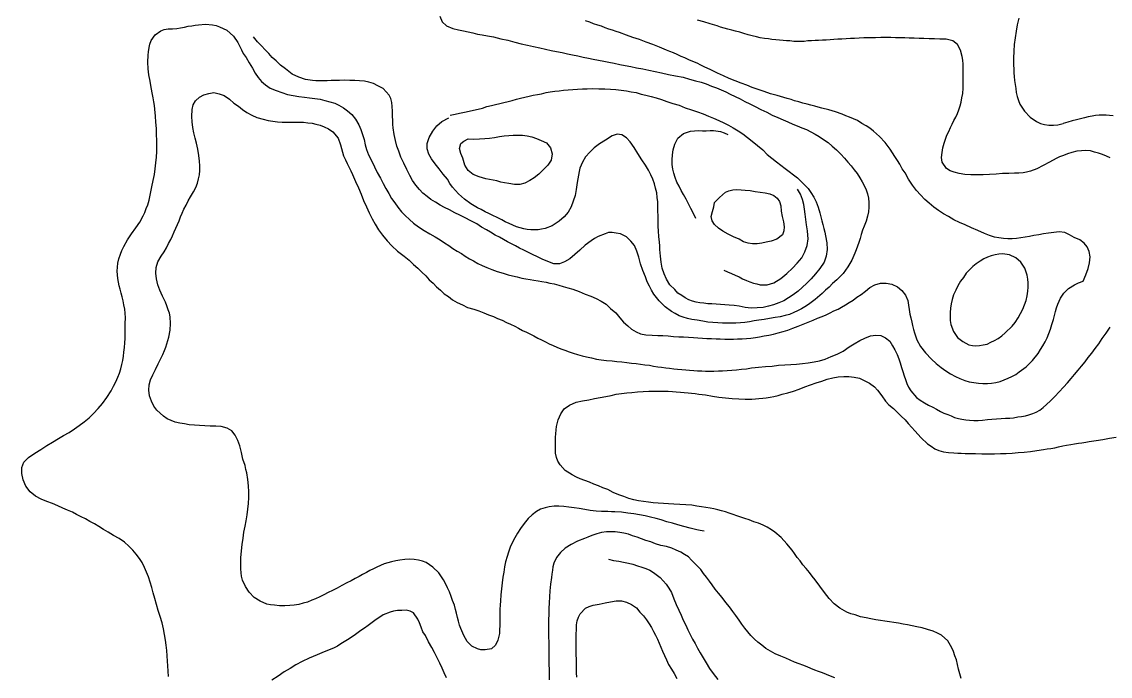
# Model space of a CAD drawing. Header units: inches. Extents: x 401374 to 405300, y 6332180 to 6336621.
# Drawn here: x 402013.6 to 402325.6, y 6334727 to 6334914.5 of the extents above; entities that cross this region are included whole.
import ezdxf

# ---------------------------------------------------------------- set-up
doc = ezdxf.new("R2010")
doc.units = ezdxf.units.IN
doc.header["$MEASUREMENT"] = 0

msp = doc.modelspace()

# ---------------------------------------------------------------- linework, layer by layer
for points in [[(402055.7, 6334727), (402055.6, 6334728.5), (402055.5, 6334730), (402055.4, 6334731.4), (402055.3, 6334732.9), (402055.2, 6334734.4), (402055, 6334735.9), (402054.8, 6334737.4), (402054.5, 6334739), (402054.2, 6334740.6), (402053.8, 6334742.3), (402053.3, 6334744.2), (402052.7, 6334745.9), (402052.2, 6334747.6), (402051.7, 6334749.3), (402051.3, 6334750.9), (402050.9, 6334752.5), (402050.4, 6334754), (402049.9, 6334755.5), (402049.4, 6334756.9), (402048.8, 6334758.2), (402048.1, 6334759.6), (402047.3, 6334760.8), (402046.4, 6334762), (402045.4, 6334763.2), (402044.3, 6334764.3), (402043, 6334765.4), (402041.5, 6334766.5), (402039.9, 6334767.4), (402038.4, 6334768.3), (402037, 6334769.1), (402035.7, 6334769.9), (402034.4, 6334770.7), (402033.1, 6334771.4), (402031.9, 6334772.1), (402030.6, 6334772.7), (402029.3, 6334773.4), (402028.1, 6334774), (402026.7, 6334774.6), (402025.4, 6334775.2), (402023.9, 6334775.9), (402022.4, 6334776.5), (402020.8, 6334777.1), (402019.2, 6334777.8), (402017.5, 6334778.6), (402016, 6334779.9), (402014.8, 6334781.5), (402014, 6334783.3), (402013.6, 6334785.1), (402013.6, 6334786.8), (402014.2, 6334788.4), (402015.5, 6334789.7), (402017.3, 6334790.9), (402019.1, 6334792), (402020.8, 6334793.1), (402022.4, 6334794.1), (402024.1, 6334795.1), (402025.6, 6334796), (402027.2, 6334796.9), (402028.7, 6334797.9), (402030.1, 6334798.9), (402031.5, 6334799.9), (402032.9, 6334801.1), (402034.2, 6334802.3), (402035.5, 6334803.7), (402036.7, 6334805.2), (402038, 6334806.9), (402039.2, 6334808.8), (402039.9, 6334810.1), (402040.6, 6334811.4), (402041.1, 6334812.7), (402041.6, 6334813.9), (402042, 6334815.1), (402042.3, 6334816.3), (402042.6, 6334817.5), (402042.8, 6334818.7), (402042.9, 6334819.9), (402043, 6334821.2), (402043.1, 6334822.5), (402043.2, 6334823.8), (402043.2, 6334825.2), (402043.2, 6334826.6), (402043.2, 6334828.1), (402043.3, 6334829.7), (402043.2, 6334831), (402043.1, 6334832.2), (402042.9, 6334833.4), (402042.7, 6334834.6), (402042.4, 6334835.7), (402042.1, 6334836.8), (402041.8, 6334837.9), (402041.5, 6334838.9), (402041.3, 6334839.9), (402041.1, 6334841), (402041, 6334842), (402040.9, 6334843.1), (402041, 6334844.2), (402041.1, 6334845.4), (402041.4, 6334846.6), (402041.9, 6334847.9), (402042.3, 6334849), (402042.9, 6334850.1), (402043.9, 6334852), (402045.1, 6334853.8), (402046.3, 6334855.5), (402047.4, 6334857.1), (402048.4, 6334858.9), (402048.9, 6334859.9), (402049.3, 6334861), (402049.7, 6334862.1), (402050.1, 6334863.4), (402050.5, 6334865.3), (402050.9, 6334867.2), (402051.3, 6334869), (402051.6, 6334870.8), (402051.8, 6334872.4), (402052, 6334874.1), (402052.2, 6334875.7), (402052.3, 6334877.3), (402052.3, 6334878.9), (402052.3, 6334880.5), (402052.2, 6334882.2), (402052.2, 6334883.9), (402052, 6334885.7), (402051.9, 6334887.5), (402051.7, 6334889.5), (402051.6, 6334890.5), (402051.5, 6334891.6), (402051.3, 6334892.7), (402051.1, 6334893.7), (402050.7, 6334895.7), (402050.4, 6334897.5), (402050, 6334899.3), (402049.8, 6334901), (402049.7, 6334902.9), (402049.8, 6334904.9), (402049.9, 6334905.9), (402050.1, 6334907.1), (402050.3, 6334908.1), (402050.7, 6334909.1), (402051.8, 6334910.8), (402053.5, 6334911.9), (402054.4, 6334912.3), (402055.6, 6334912.5), (402056.8, 6334912.5), (402058, 6334912.6), (402059.1, 6334912.8), (402060.2, 6334913), (402061.3, 6334913.2), (402062.3, 6334913.3), (402063.3, 6334913.5), (402064.3, 6334913.6), (402066.3, 6334913.8), (402068.3, 6334913.6), (402069.3, 6334913.4), (402070.3, 6334913.1), (402071.3, 6334912.6), (402072.4, 6334912.1), (402074.3, 6334910.4), (402075.5, 6334908.6), (402076, 6334907.6), (402076.6, 6334906.5), (402077.1, 6334905.4), (402077.9, 6334904.3), (402078.8, 6334902.7), (402079.7, 6334901.2), (402080.5, 6334899.8), (402081.4, 6334898.5), (402082.3, 6334897.4), (402083.5, 6334896.4), (402084.8, 6334895.5), (402086.5, 6334894.8), (402088.1, 6334894.2), (402089.8, 6334893.7), (402091.4, 6334893.4), (402093, 6334893.1), (402094.6, 6334892.9), (402096.1, 6334892.7), (402097.6, 6334892.5), (402099.1, 6334892.3), (402100.5, 6334892), (402101.9, 6334891.6), (402103.3, 6334891.2), (402104.5, 6334890.6), (402105.8, 6334889.9), (402107, 6334889), (402108.2, 6334887.9), (402109.3, 6334886.6), (402110.2, 6334885), (402110.8, 6334883.6), (402111.3, 6334882.2), (402111.7, 6334880.8), (402112, 6334879.3), (402112.4, 6334877.9), (402113, 6334876.4), (402113.8, 6334874.8), (402114.7, 6334873), (402115.5, 6334871.3), (402116.4, 6334869.7), (402117.2, 6334868.2), (402118, 6334866.7), (402118.8, 6334865.3), (402119.6, 6334863.9), (402120.5, 6334862.6), (402121.4, 6334861.4), (402122.4, 6334860.1), (402123.5, 6334859), (402124.7, 6334857.9), (402125.9, 6334856.8), (402127.3, 6334855.8), (402128.9, 6334854.7), (402130.6, 6334853.8), (402132.1, 6334852.9), (402133.5, 6334852), (402134.8, 6334851.2), (402136, 6334850.4), (402137.2, 6334849.6), (402138.4, 6334848.8), (402139.6, 6334848.1), (402140.7, 6334847.4), (402141.9, 6334846.6), (402143.1, 6334846), (402144.3, 6334845.3), (402145.6, 6334844.7), (402146.9, 6334844.1), (402148.3, 6334843.5), (402149.9, 6334843), (402151.6, 6334842.5), (402153, 6334842), (402154.3, 6334841.7), (402155.6, 6334841.4), (402156.9, 6334841.1), (402158.1, 6334840.9), (402159.3, 6334840.7), (402160.4, 6334840.5), (402161.6, 6334840.3), (402162.7, 6334840.1), (402163.9, 6334839.9), (402165, 6334839.6), (402166.2, 6334839.4), (402167.5, 6334839.1), (402168.8, 6334838.7), (402170.1, 6334838.3), (402171.6, 6334837.9), (402173.4, 6334837.2), (402175.1, 6334836.5), (402176.7, 6334835.9), (402178.2, 6334835.2), (402179.7, 6334834.5), (402181.1, 6334833.6), (402182.4, 6334832.4), (402183.9, 6334831.1), (402185, 6334829.7), (402186.1, 6334828.5), (402187.3, 6334827.4), (402188.4, 6334826.5), (402189.7, 6334825.7), (402191, 6334825.1), (402192.5, 6334824.8), (402194.3, 6334824.7), (402195.9, 6334824.6), (402197.4, 6334824.6), (402198.9, 6334824.5), (402200.4, 6334824.4), (402201.9, 6334824.3), (402203.3, 6334824.3), (402204.7, 6334824.2), (402206.1, 6334824.1), (402207.4, 6334824), (402208.7, 6334823.9), (402210, 6334823.8), (402211.3, 6334823.8), (402212.6, 6334823.7), (402213.8, 6334823.7), (402215.1, 6334823.6), (402216.4, 6334823.6), (402217.6, 6334823.6), (402218.8, 6334823.7), (402220.1, 6334823.7), (402221.3, 6334823.8), (402222.6, 6334823.9), (402223.9, 6334824.1), (402225.1, 6334824.3), (402226.4, 6334824.5), (402227.7, 6334824.7), (402229.1, 6334825), (402230.4, 6334825.4), (402231.8, 6334825.8), (402233.2, 6334826.2), (402234.6, 6334826.7), (402236.1, 6334827.3), (402237.6, 6334827.9), (402239, 6334828.5), (402240.4, 6334829), (402241.7, 6334829.6), (402243, 6334830.1), (402244.2, 6334830.6), (402245.3, 6334831.1), (402246.4, 6334831.7), (402247.6, 6334832.2), (402248.6, 6334832.8), (402249.7, 6334833.4), (402250.8, 6334834.1), (402251.9, 6334834.8), (402253, 6334835.6), (402254.2, 6334836.4), (402255.4, 6334837.3), (402256.7, 6334838.4), (402258.1, 6334839.2), (402259.7, 6334839.6), (402261.4, 6334839.6), (402263, 6334839.3), (402264.6, 6334838.6), (402265.9, 6334837.5), (402266.9, 6334836.2), (402267.6, 6334834.7), (402267.8, 6334833.3), (402268, 6334832.1), (402268.2, 6334830.8), (402268.4, 6334829.7), (402268.7, 6334828.5), (402268.9, 6334827.5), (402269.2, 6334826.4), (402269.5, 6334825.4), (402270.2, 6334823.4), (402271.2, 6334821.5), (402272.6, 6334819.7), (402274.4, 6334817.9), (402275.7, 6334816.6), (402277.1, 6334815.5), (402278.5, 6334814.5), (402279.8, 6334813.7), (402281.2, 6334812.9), (402282.5, 6334812.3), (402283.9, 6334811.8), (402285.2, 6334811.4), (402286.5, 6334811.2), (402287.8, 6334811), (402289.1, 6334810.9), (402290.4, 6334810.9), (402291.6, 6334811), (402292.8, 6334811.2), (402294, 6334811.5), (402295.2, 6334811.9), (402296.3, 6334812.4), (402297.4, 6334812.9), (402298.5, 6334813.5), (402299.5, 6334814.2), (402301.5, 6334815.7), (402303.3, 6334817.5), (402304.9, 6334819.5), (402305.6, 6334820.6), (402306.3, 6334821.7), (402306.9, 6334822.8), (402307.5, 6334824), (402308, 6334825.2), (402308.5, 6334826.5), (402308.9, 6334827.8), (402309.3, 6334829.2), (402309.6, 6334830.4), (402309.9, 6334831.5), (402310.2, 6334832.6), (402310.6, 6334833.6), (402311.3, 6334835.3), (402312.3, 6334836.8), (402313.6, 6334838.1), (402315.4, 6334839.2), (402316.5, 6334839.7), (402317.8, 6334840.2)], [(402133.4, 6334916.1), (402134.1, 6334914.5), (402135.3, 6334913.3), (402137.2, 6334912.6), (402138.8, 6334912.2), (402140.2, 6334911.9), (402141.6, 6334911.6), (402142.9, 6334911.3), (402144.2, 6334911), (402145.6, 6334910.8), (402147.1, 6334910.5), (402148.8, 6334910.2), (402150.9, 6334909.6), (402152.9, 6334909.2), (402154.9, 6334908.7), (402156.7, 6334908.2), (402158.6, 6334907.8), (402160.3, 6334907.4), (402162.1, 6334907), (402163.7, 6334906.7), (402165.3, 6334906.3), (402166.9, 6334906), (402168.5, 6334905.7), (402170, 6334905.3), (402171.5, 6334905), (402173, 6334904.7), (402174.5, 6334904.4), (402176, 6334904.1), (402177.4, 6334903.8), (402178.9, 6334903.5), (402180.4, 6334903.2), (402181.9, 6334902.9), (402183.4, 6334902.6), (402185, 6334902.3), (402186.6, 6334902), (402188.2, 6334901.7), (402189.8, 6334901.3), (402191.6, 6334901), (402193.3, 6334900.6), (402195.2, 6334900.3), (402197, 6334899.9), (402199, 6334899.4), (402201, 6334899), (402203.2, 6334898.6), (402205, 6334898.1), (402206.7, 6334897.6), (402208.3, 6334897.2), (402209.8, 6334896.7), (402211.3, 6334896.1), (402212.7, 6334895.6), (402214.1, 6334895), (402215.4, 6334894.4), (402216.7, 6334893.8), (402218.1, 6334893.1), (402219.5, 6334892.4), (402220.9, 6334891.7), (402222.3, 6334891), (402223.8, 6334890.2), (402225.4, 6334889.4), (402227.2, 6334888.6), (402228.7, 6334887.8), (402230.3, 6334887.1), (402231.8, 6334886.4), (402233.2, 6334885.8), (402234.6, 6334885.2), (402235.9, 6334884.7), (402237.2, 6334884.1), (402238.5, 6334883.6), (402239.8, 6334883), (402241, 6334882.3), (402242.2, 6334881.6), (402243.4, 6334880.8), (402244.7, 6334879.9), (402245.9, 6334878.9), (402247.1, 6334877.8), (402248.4, 6334876.6), (402249.4, 6334875.4), (402250.4, 6334874.3), (402251.3, 6334873.2), (402252.2, 6334872.1), (402253.1, 6334871), (402253.8, 6334869.8), (402254.5, 6334868.7), (402255.1, 6334867.6), (402255.6, 6334866.4), (402256, 6334865.2), (402256.3, 6334864), (402256.4, 6334862.7), (402256.4, 6334861.4), (402256.3, 6334860.1), (402256, 6334858.8), (402255.6, 6334857.4), (402255.1, 6334856), (402254.6, 6334854.8), (402254.2, 6334853.6), (402253.9, 6334852.4), (402253.5, 6334851.3), (402253.2, 6334850.2), (402252.8, 6334849.2), (402252.4, 6334848.2), (402251.5, 6334846.2), (402250.4, 6334844.3), (402249, 6334842.4), (402247.2, 6334840.6), (402246, 6334839.5), (402245, 6334838.5), (402244, 6334837.6), (402243, 6334836.7), (402241, 6334835), (402239.1, 6334833.5), (402238.1, 6334832.9), (402237.1, 6334832.3), (402236, 6334831.7), (402234.9, 6334831.2), (402233.7, 6334830.7), (402232.4, 6334830.4), (402231, 6334830), (402229.6, 6334829.8), (402227.9, 6334829.5), (402226.4, 6334829.2), (402224.9, 6334829), (402223.5, 6334828.8), (402222.2, 6334828.6), (402220.9, 6334828.4), (402219.6, 6334828.3), (402218.3, 6334828.2), (402217, 6334828.2), (402215.8, 6334828.2), (402214.5, 6334828.2), (402213.1, 6334828.3), (402211.7, 6334828.4), (402210.3, 6334828.5), (402208.8, 6334828.7), (402207.2, 6334829), (402205.7, 6334829.2), (402204.4, 6334829.5), (402203.2, 6334829.9), (402202, 6334830.3), (402200.9, 6334830.9), (402199.8, 6334831.5), (402198, 6334832.9), (402196.3, 6334834.6), (402194.8, 6334836.5), (402194.1, 6334837.6), (402193.5, 6334838.8), (402192.9, 6334840), (402192.4, 6334841.4), (402191.6, 6334843.3), (402191, 6334845.2), (402190.5, 6334847.1), (402189.9, 6334848.8), (402189.2, 6334850.4), (402188.2, 6334851.7), (402186.9, 6334852.9), (402185.2, 6334853.8), (402184, 6334854), (402182.8, 6334854.1), (402181.8, 6334854.1), (402180.8, 6334853.8), (402178.8, 6334853), (402177.8, 6334852.4), (402176.8, 6334851.8), (402175.1, 6334850.5), (402173.6, 6334849.1), (402172.1, 6334847.8), (402170.7, 6334846.6), (402169.2, 6334845.7), (402167.7, 6334845.2), (402166.1, 6334845.2), (402164.4, 6334845.8), (402162.8, 6334846.5), (402161.4, 6334847.2), (402160, 6334847.8), (402158.7, 6334848.5), (402157.5, 6334849.1), (402156.3, 6334849.7), (402155.1, 6334850.3), (402154, 6334850.9), (402152.8, 6334851.5), (402151.7, 6334852.1), (402150.5, 6334852.8), (402149.3, 6334853.4), (402148, 6334854.2), (402146.8, 6334854.9), (402145.4, 6334855.7), (402144, 6334856.6), (402142.3, 6334857.5), (402140.7, 6334858.3), (402139.2, 6334859.1), (402137.7, 6334859.8), (402136.2, 6334860.6), (402134.8, 6334861.3), (402133.5, 6334862), (402132.2, 6334862.8), (402130.9, 6334863.6), (402129.8, 6334864.5), (402128.6, 6334865.4), (402127.6, 6334866.5), (402126.6, 6334867.7), (402125.6, 6334869), (402124.8, 6334870.5), (402124, 6334872.2), (402123.1, 6334874), (402122.3, 6334875.7), (402121.7, 6334877.4), (402121.1, 6334878.9), (402120.7, 6334880.5), (402120.3, 6334882.2), (402120.1, 6334884.1), (402120, 6334885.1), (402120, 6334886.2), (402119.9, 6334887.5), (402119.9, 6334888.9), (402119.8, 6334890.2), (402119.7, 6334891.4), (402119.4, 6334892.5), (402118.9, 6334893.5), (402117.2, 6334895.4), (402115.7, 6334896.2), (402114.4, 6334896.8), (402113.1, 6334897.2), (402111.8, 6334897.5), (402110.4, 6334897.6), (402109.1, 6334897.7), (402107.6, 6334897.7), (402106, 6334897.8), (402104.7, 6334897.7), (402103.5, 6334897.7), (402102.3, 6334897.7), (402101.1, 6334897.6), (402100, 6334897.6), (402099, 6334897.6), (402097.9, 6334897.6), (402096.9, 6334897.7), (402094.9, 6334898), (402093, 6334898.6), (402091.1, 6334899.5), (402089.2, 6334901), (402087.8, 6334902.1), (402086.5, 6334903.3), (402085.4, 6334904.3), (402084.4, 6334905.4), (402083.4, 6334906.5), (402082.3, 6334907.6), (402081.2, 6334908.8), (402080, 6334910.2)], [(402317.8, 6334840.2), (402318.6, 6334842), (402319.3, 6334843.8), (402319.7, 6334845.5), (402319.8, 6334847.2), (402319.6, 6334848.7), (402319, 6334850), (402318.1, 6334851.1), (402316.9, 6334852), (402315.3, 6334852.7), (402313.9, 6334853.5), (402312.6, 6334854.1), (402311, 6334854.3), (402309.4, 6334854.1), (402307.9, 6334854), (402306.5, 6334853.8), (402305.1, 6334853.5), (402303.7, 6334853.3), (402302.5, 6334853), (402301.2, 6334852.8), (402300, 6334852.6), (402298.7, 6334852.4), (402297.5, 6334852.3), (402296.2, 6334852.3), (402295, 6334852.4), (402293.7, 6334852.6), (402292.4, 6334852.8), (402291, 6334853.3), (402289.6, 6334853.9), (402287.6, 6334854.7), (402285.8, 6334855.5), (402284, 6334856.3), (402282.4, 6334857), (402280.8, 6334857.8), (402279.2, 6334858.7), (402277.8, 6334859.5), (402276.4, 6334860.4), (402275, 6334861.4), (402273.7, 6334862.5), (402272.5, 6334863.6), (402271.2, 6334864.9), (402270.1, 6334866.2), (402268.9, 6334867.7), (402267.8, 6334869.4), (402266.8, 6334871.2), (402266, 6334872.4), (402265.3, 6334873.7), (402264.6, 6334874.8), (402263.9, 6334875.9), (402263.2, 6334877), (402262.5, 6334878), (402261.1, 6334879.9), (402259.5, 6334881.6), (402257.7, 6334883.2), (402256.7, 6334884), (402255.6, 6334884.7), (402254.4, 6334885.4), (402253.2, 6334886.2), (402252, 6334886.7), (402250.9, 6334887.2), (402249.8, 6334887.6), (402248.8, 6334888), (402246.8, 6334888.7), (402244.9, 6334889.3), (402242.9, 6334889.8), (402241.9, 6334890), (402240.9, 6334890.3), (402239.8, 6334890.6), (402238.7, 6334890.9), (402237.5, 6334891.2), (402236.3, 6334891.6), (402235.1, 6334891.9), (402234.1, 6334892.2), (402233, 6334892.5), (402232, 6334892.8), (402230.1, 6334893.4), (402228.2, 6334893.9), (402226.4, 6334894.5), (402224.7, 6334895.1), (402223, 6334895.7), (402221.4, 6334896.3), (402219.8, 6334896.9), (402218.1, 6334897.6), (402216.4, 6334898.3), (402214.7, 6334899), (402213, 6334899.8), (402211.1, 6334900.7), (402209.2, 6334901.6), (402208.2, 6334902.1), (402207.2, 6334902.6), (402206, 6334903.1), (402204.8, 6334903.6), (402203.7, 6334904.2), (402202.6, 6334904.6), (402201.5, 6334905.1), (402200.4, 6334905.6), (402199.4, 6334906), (402198.4, 6334906.4), (402196.4, 6334907.2), (402194.5, 6334908), (402192.6, 6334908.7), (402190.7, 6334909.4), (402188.8, 6334910), (402186.9, 6334910.7), (402184.9, 6334911.4), (402184, 6334911.7), (402182.9, 6334912.1), (402181.9, 6334912.4), (402180.8, 6334912.8), (402179.8, 6334913.2), (402178.7, 6334913.5), (402177.5, 6334913.9), (402176.4, 6334914.4), (402175.2, 6334914.8)], [(402325.6, 6334875.5), (402324.5, 6334876), (402323.4, 6334876.5), (402322.2, 6334876.9), (402321.1, 6334877.2), (402319.9, 6334877.5), (402318.6, 6334877.6), (402317.4, 6334877.5), (402316, 6334877.4), (402314.6, 6334877.1), (402313.3, 6334876.7), (402312.2, 6334876.2), (402311.1, 6334875.8), (402310.1, 6334875.3), (402308.2, 6334874.3), (402306.4, 6334873.3), (402304.6, 6334872.4), (402302.7, 6334871.7), (402301.6, 6334871.4), (402300.6, 6334871.2), (402299.4, 6334871.1), (402298.2, 6334871.1), (402296.5, 6334871), (402294.7, 6334871), (402292.9, 6334870.9), (402291, 6334870.8), (402289.2, 6334870.7), (402287.3, 6334870.7), (402285.6, 6334870.7), (402283.9, 6334870.8), (402282.3, 6334871), (402280.9, 6334871.4), (402279.7, 6334871.8), (402278.7, 6334872.5), (402277.4, 6334874.3), (402277.2, 6334875.6), (402277.4, 6334877.1), (402277.6, 6334878.4), (402278, 6334879.7), (402278.4, 6334880.9), (402278.8, 6334882), (402279.3, 6334883.1), (402279.8, 6334884.2), (402280.3, 6334885.2), (402280.8, 6334886.2), (402281.3, 6334887.2), (402281.8, 6334888.2), (402282.2, 6334889.3), (402282.6, 6334890.4), (402282.9, 6334891.5), (402283.1, 6334892.7), (402283.3, 6334894), (402283.4, 6334895.5), (402283.4, 6334896.6), (402283.4, 6334897.7), (402283.4, 6334898.9), (402283.4, 6334900.1), (402283.4, 6334901.3), (402283.4, 6334902.4), (402283.3, 6334903.5), (402283.2, 6334904.6), (402282.7, 6334906.4), (402281.8, 6334908), (402280.5, 6334909), (402278.6, 6334909.5), (402276.8, 6334909.5), (402275.2, 6334909.6), (402273.7, 6334909.6), (402272.2, 6334909.7), (402270.8, 6334909.7), (402269.4, 6334909.8), (402268, 6334909.8), (402266.7, 6334909.9), (402265.4, 6334909.9), (402264, 6334909.9), (402262.7, 6334910), (402261.3, 6334910), (402259.8, 6334910), (402258.3, 6334909.9), (402256.7, 6334909.9), (402255, 6334909.9), (402253.6, 6334909.8), (402252.3, 6334909.7), (402251.1, 6334909.7), (402249.9, 6334909.6), (402248.7, 6334909.5), (402247.5, 6334909.5), (402246.4, 6334909.4), (402245.3, 6334909.3), (402244.2, 6334909.2), (402243.1, 6334909.2), (402242, 6334909.1), (402241, 6334909.1), (402240, 6334909), (402238.9, 6334909), (402237.9, 6334908.9), (402236.9, 6334908.9), (402235.9, 6334908.9), (402234.9, 6334908.9), (402233.8, 6334909), (402232.8, 6334909), (402231.8, 6334909.1), (402230.8, 6334909.2), (402229.7, 6334909.3), (402228.6, 6334909.4), (402227.6, 6334909.6), (402226.5, 6334909.7), (402225.3, 6334909.9), (402224.2, 6334910.2), (402223, 6334910.5), (402221.8, 6334910.8), (402220.6, 6334911.1), (402219.4, 6334911.5), (402218.2, 6334911.8), (402217.1, 6334912.1), (402216, 6334912.4), (402214.9, 6334912.7), (402213.9, 6334913), (402212.9, 6334913.3), (402210.9, 6334913.9), (402209.1, 6334914.5), (402207.3, 6334915)], [(402299.4, 6334915.5), (402298.9, 6334913.6), (402298.6, 6334911.8), (402298.3, 6334909.9), (402298.1, 6334908), (402298, 6334906.1), (402297.9, 6334904.1), (402297.9, 6334903.1), (402297.9, 6334902.1), (402298, 6334901), (402298, 6334899.9), (402298.1, 6334898.8), (402298.2, 6334897.7), (402298.3, 6334896.5), (402298.5, 6334895.4), (402298.6, 6334894.2), (402298.9, 6334893.1), (402299.3, 6334892), (402299.7, 6334890.9), (402301, 6334888.9), (402302.6, 6334887.2), (402304.5, 6334885.9), (402305.6, 6334885.4), (402306.8, 6334885.1), (402308, 6334884.9), (402309.3, 6334884.9), (402310.6, 6334885), (402312.1, 6334885.4)], [(402136.4, 6334887.8), (402137.8, 6334888), (402139.1, 6334888.3), (402140.5, 6334888.6), (402141.8, 6334888.9), (402143.1, 6334889.2), (402144.4, 6334889.5), (402145.7, 6334889.8), (402146.9, 6334890.2), (402148.2, 6334890.5), (402149.4, 6334890.8), (402150.6, 6334891.1), (402151.8, 6334891.4), (402153, 6334891.7), (402154.2, 6334892), (402155.4, 6334892.3), (402156.6, 6334892.6), (402157.8, 6334892.9), (402159, 6334893.2), (402160.2, 6334893.5), (402161.4, 6334893.7), (402162.6, 6334893.9), (402163.9, 6334894.2), (402165.1, 6334894.4), (402166.4, 6334894.6), (402167.6, 6334894.7), (402168.9, 6334894.9), (402170.2, 6334895), (402171.6, 6334895.1), (402172.9, 6334895.2), (402174.3, 6334895.3), (402175.7, 6334895.3), (402177.2, 6334895.4), (402179, 6334895.3), (402180.7, 6334895.3), (402182.4, 6334895.2), (402183.9, 6334895.1), (402185.4, 6334894.9), (402186.9, 6334894.7), (402188.3, 6334894.4), (402189.7, 6334894.2), (402191.1, 6334893.8), (402192.5, 6334893.5), (402194, 6334893.1), (402195.4, 6334892.7), (402197, 6334892.2), (402198.5, 6334891.7), (402200.2, 6334891.1), (402202, 6334890.6), (402203.8, 6334889.9), (402205.6, 6334889.3), (402207.3, 6334888.7), (402208.9, 6334888.1), (402210.4, 6334887.5), (402211.9, 6334886.9), (402213.4, 6334886.2), (402214.8, 6334885.6), (402216.2, 6334884.9), (402217.5, 6334884.1), (402218.9, 6334883.3), (402220.3, 6334882.4), (402221.6, 6334881.4), (402223, 6334880.3), (402224.5, 6334879.1), (402226, 6334877.8), (402227.3, 6334876.5), (402228.6, 6334875.4), (402229.9, 6334874.4), (402231.2, 6334873.4), (402232.4, 6334872.5), (402233.6, 6334871.6), (402234.8, 6334870.7), (402236, 6334869.8), (402237, 6334868.8), (402238, 6334867.8), (402239, 6334866.7), (402239.8, 6334865.6), (402240.6, 6334864.3), (402241.3, 6334862.9), (402241.9, 6334861.4), (402242.4, 6334859.8), (402242.6, 6334858.6), (402242.9, 6334857.5), (402243.2, 6334856.4), (402243.5, 6334855.3), (402243.8, 6334854.2), (402244, 6334853.2), (402244.4, 6334851.2), (402244.5, 6334849.3), (402244.2, 6334847.4), (402243.6, 6334845.6), (402242.4, 6334843.8), (402241.1, 6334842.3), (402239.9, 6334840.9), (402238.6, 6334839.6), (402237.3, 6334838.4), (402236.1, 6334837.3), (402234.7, 6334836.3), (402233.4, 6334835.4), (402232, 6334834.6), (402230.6, 6334834), (402229.1, 6334833.4), (402227.6, 6334833), (402226.1, 6334832.7), (402224.4, 6334832.6), (402222.7, 6334832.5), (402221, 6334832.7), (402219.2, 6334833), (402217.8, 6334833.2), (402216.4, 6334833.3), (402215.1, 6334833.4), (402213.9, 6334833.5), (402212.6, 6334833.6), (402211.4, 6334833.7), (402210.3, 6334833.7), (402209.1, 6334833.9), (402208, 6334834), (402206.9, 6334834.2), (402205.9, 6334834.5), (402204.8, 6334834.9), (402203.8, 6334835.4), (402202.8, 6334836.1), (402201.7, 6334836.8), (402200.8, 6334837.8), (402199.4, 6334839.2), (402198.4, 6334840.8), (402197.7, 6334842.3), (402197.2, 6334843.9), (402196.9, 6334845.6), (402196.7, 6334847.4), (402196.5, 6334849.3), (402196.5, 6334850.3), (402196.4, 6334851.4), (402196.2, 6334853), (402196.1, 6334854.5), (402196, 6334856), (402196, 6334857.5), (402196, 6334858.9), (402195.9, 6334860.3), (402195.9, 6334861.6), (402195.9, 6334862.9), (402195.7, 6334864.2), (402195.6, 6334865.5), (402195.3, 6334866.8), (402195, 6334868.1), (402194.5, 6334869.4), (402193.9, 6334870.7), (402193.2, 6334872), (402192.4, 6334873.4), (402191.3, 6334875), (402190.2, 6334876.8), (402189.1, 6334878.5), (402188, 6334880.1), (402186.9, 6334881.3), (402185.6, 6334882.1), (402184.3, 6334882.3), (402182.8, 6334881.8), (402180.9, 6334880.6), (402179.2, 6334879.5), (402177.7, 6334878.4), (402176.4, 6334877.2), (402175.2, 6334875.8), (402174.3, 6334874.3), (402173.6, 6334872.6), (402173.4, 6334871.6), (402173.2, 6334870.6), (402173, 6334869.5), (402172.8, 6334868.5), (402172.5, 6334866.5), (402172.2, 6334864.7), (402171.7, 6334863.1), (402171.1, 6334861.5), (402170.2, 6334860), (402169.1, 6334858.6), (402167.6, 6334857.4), (402165.6, 6334856.1), (402163.6, 6334855.3), (402162.6, 6334855.1), (402161.6, 6334854.9), (402160.6, 6334854.9), (402159.5, 6334854.9), (402158.5, 6334855), (402157.5, 6334855.2), (402156.5, 6334855.5), (402155.4, 6334855.8), (402154.4, 6334856.2), (402153.3, 6334856.7), (402152.2, 6334857.2), (402151.2, 6334857.8), (402149.9, 6334858.4), (402148.6, 6334859), (402147.5, 6334859.6), (402146.4, 6334860.1), (402145.3, 6334860.7), (402144.2, 6334861.2), (402142.3, 6334862.4), (402140.5, 6334863.7), (402138.8, 6334865.2), (402137.1, 6334867.1), (402136.3, 6334868.2), (402135.6, 6334869.4), (402134.4, 6334870.9), (402133.2, 6334872.4), (402132.1, 6334873.8), (402131, 6334875.2), (402130.3, 6334876.6), (402129.8, 6334878.1), (402129.8, 6334879.6), (402130.4, 6334881.4), (402131.4, 6334883.2), (402132.6, 6334884.7), (402134, 6334885.9), (402136, 6334887)], [(402209.2, 6334768.6), (402208.1, 6334768.8), (402207.1, 6334769), (402205.2, 6334769.5), (402203.4, 6334769.9), (402201.7, 6334770.4), (402200.1, 6334770.9), (402198.5, 6334771.3), (402196.9, 6334771.8), (402195.4, 6334772.2), (402193.8, 6334772.6), (402192.3, 6334773), (402190.7, 6334773.3), (402189, 6334773.6), (402187.3, 6334773.8), (402185.5, 6334774), (402183.6, 6334774.1), (402182.6, 6334774.1), (402181.6, 6334774.2), (402179.8, 6334774.2), (402178.2, 6334774.3), (402176.5, 6334774.5), (402175, 6334774.8), (402173.4, 6334775.1), (402171.9, 6334775.3), (402170.4, 6334775.5), (402169, 6334775.7), (402167.5, 6334775.8), (402166.2, 6334775.8), (402164.8, 6334775.6), (402163.6, 6334775.3), (402162.3, 6334774.9), (402161.1, 6334774.2), (402159.9, 6334773.3), (402158.8, 6334772.2), (402157.6, 6334770.8), (402156.6, 6334769.4), (402155.7, 6334768), (402154.9, 6334766.7), (402154.2, 6334765.3), (402153.6, 6334764), (402153.1, 6334762.6), (402152.7, 6334761.3), (402152.3, 6334759.8), (402152, 6334758.4), (402151.8, 6334756.9), (402151.5, 6334755.4), (402151.3, 6334753.8), (402151.1, 6334752.1), (402150.9, 6334750.4), (402150.8, 6334748.6), (402150.7, 6334747.4), (402150.6, 6334746.3), (402150.6, 6334745.1), (402150.6, 6334743.9), (402150.6, 6334742.7), (402150.6, 6334741.5), (402150.5, 6334740.4), (402150.5, 6334739.3), (402150.1, 6334737.4), (402149.4, 6334735.9), (402148.2, 6334734.9), (402146.4, 6334734.6), (402145.2, 6334734.6), (402144.2, 6334734.9), (402142.6, 6334735.7), (402141.3, 6334737), (402140.3, 6334738.7), (402139.5, 6334740.7), (402139.1, 6334741.7), (402138.8, 6334742.8), (402138.5, 6334743.9), (402138.2, 6334745.1), (402137.9, 6334746.2), (402137.6, 6334747.4), (402137.1, 6334748.7), (402136.7, 6334749.9), (402136.2, 6334751.2), (402135.6, 6334752.4), (402135.1, 6334753.6), (402134.5, 6334754.7), (402133.1, 6334756.7), (402131.4, 6334758.3), (402129.5, 6334759.6), (402128.5, 6334760), (402127.3, 6334760.3), (402126.1, 6334760.5), (402124.8, 6334760.6), (402123.4, 6334760.5), (402122, 6334760.3), (402120.8, 6334760.1), (402119.6, 6334759.8), (402118.5, 6334759.5), (402117.5, 6334759.2), (402116.4, 6334758.8), (402115.4, 6334758.3), (402114.4, 6334757.8), (402113.4, 6334757.3), (402112.4, 6334756.8), (402111.3, 6334756.2), (402110.3, 6334755.6), (402109.2, 6334755), (402108, 6334754.4), (402106.8, 6334753.8), (402105.3, 6334753), (402104, 6334752.3), (402102.7, 6334751.6), (402101.4, 6334751), (402100.2, 6334750.4), (402099, 6334749.8), (402097.8, 6334749.2), (402096.7, 6334748.8), (402095.5, 6334748.3), (402094.3, 6334748), (402093, 6334747.6), (402091.7, 6334747.4), (402090.4, 6334747.3), (402089, 6334747.2), (402087.5, 6334747.2), (402086, 6334747.4), (402084.9, 6334747.5), (402083.8, 6334747.7), (402081.9, 6334748.5), (402080.2, 6334749.6), (402078.8, 6334751.1), (402077.7, 6334752.7), (402076.9, 6334754.6), (402076.6, 6334755.7), (402076.5, 6334756.7), (402076.4, 6334757.8), (402076.4, 6334759), (402076.4, 6334760), (402076.4, 6334761), (402076.6, 6334763), (402076.8, 6334764.8), (402077.1, 6334766.6), (402077.3, 6334768.3), (402077.6, 6334770), (402077.9, 6334771.6), (402078.2, 6334773.3), (402078.4, 6334774.9), (402078.6, 6334776.5), (402078.7, 6334778.2), (402078.7, 6334779.9), (402078.6, 6334781.6), (402078.4, 6334783.4), (402078.1, 6334785.3), (402077.8, 6334786.3), (402077.6, 6334787.4), (402077, 6334789.2), (402076.6, 6334791.1), (402076.1, 6334793), (402075.5, 6334794.6), (402074.8, 6334796.1), (402073.8, 6334797.3), (402072.5, 6334798.1), (402070.8, 6334798.6), (402069.2, 6334798.7), (402067.6, 6334798.7), (402066.1, 6334798.8), (402064.5, 6334798.9), (402063.1, 6334799), (402061.6, 6334799.1), (402060.2, 6334799.3), (402058.9, 6334799.5), (402057.6, 6334799.8), (402056.4, 6334800.3), (402055.3, 6334800.8), (402054.2, 6334801.5), (402052.3, 6334803.3), (402051.5, 6334804.4), (402050.8, 6334805.8), (402050.2, 6334807.4), (402050, 6334809), (402050.1, 6334810.5), (402050.5, 6334811.9), (402051.2, 6334813.4), (402051.9, 6334814.9), (402052.7, 6334816.5), (402053.6, 6334818.2), (402054, 6334819.2), (402054.5, 6334820.3), (402054.9, 6334821.3), (402055.2, 6334822.3), (402055.8, 6334824.2), (402056.1, 6334826.2), (402056.2, 6334828.1), (402056.1, 6334830), (402055.9, 6334831), (402055.6, 6334832), (402055.2, 6334833.1), (402054.8, 6334834.2), (402053.9, 6334835.9), (402053.2, 6334837.6), (402052.6, 6334839.2), (402052.2, 6334840.9), (402052, 6334842.5), (402052.1, 6334844.1), (402052.6, 6334845.7), (402053.6, 6334847.4), (402054.4, 6334848.6), (402055.1, 6334849.8), (402055.7, 6334851), (402056.3, 6334852.1), (402056.8, 6334853.2), (402057.3, 6334854.3), (402057.8, 6334855.4), (402058.2, 6334856.4), (402058.7, 6334857.5), (402059.1, 6334858.6), (402059.6, 6334859.7), (402060.1, 6334860.8), (402060.7, 6334862), (402061.3, 6334863.2), (402062, 6334864.4), (402062.8, 6334865.8), (402063.5, 6334867), (402064, 6334868.3), (402064.3, 6334869.5), (402064.5, 6334870.7), (402064.6, 6334871.9), (402064.6, 6334873.2), (402064.5, 6334874.6), (402064.4, 6334876.2), (402064.1, 6334878), (402063.7, 6334879.7), (402063.3, 6334881.2), (402062.9, 6334882.7), (402062.6, 6334884.2), (402062.4, 6334885.8), (402062.3, 6334887.4), (402062.4, 6334889.4), (402062.7, 6334890.7), (402063.4, 6334891.9), (402064.5, 6334892.9), (402065.8, 6334893.6), (402067.2, 6334894), (402068.7, 6334894.2), (402070.2, 6334893.9), (402071.6, 6334893.4), (402073.1, 6334892.3), (402074.4, 6334891.2), (402075.7, 6334890.3), (402076.9, 6334889.4), (402078.1, 6334888.5), (402079.5, 6334887.8), (402081, 6334887.1), (402082.8, 6334886.6), (402084.2, 6334886.2), (402085.6, 6334886), (402086.9, 6334885.8), (402088.2, 6334885.7), (402089.5, 6334885.7), (402090.8, 6334885.7), (402092, 6334885.7), (402093.2, 6334885.7), (402094.4, 6334885.7), (402095.6, 6334885.6), (402096.8, 6334885.5), (402097.9, 6334885.2), (402099.1, 6334884.9), (402100.3, 6334884.4), (402101.5, 6334883.8), (402102.8, 6334883), (402104.3, 6334881.2), (402105, 6334879.3), (402105.2, 6334878.2), (402105.5, 6334877.2), (402105.8, 6334876.1), (402106.4, 6334875), (402106.9, 6334873.9), (402107.4, 6334872.8), (402107.9, 6334871.8), (402108.4, 6334870.8), (402109.3, 6334868.8), (402110.1, 6334866.9), (402110.9, 6334865.1), (402111.6, 6334863.3), (402112.4, 6334861.5), (402113.2, 6334859.8), (402114, 6334858.1), (402114.9, 6334856.5), (402115.9, 6334854.9), (402117, 6334853.4), (402118.3, 6334851.8), (402119.7, 6334850.3), (402121.3, 6334848.8), (402123.2, 6334847.4), (402124.6, 6334846.2), (402125.9, 6334845), (402127.1, 6334843.9), (402128.3, 6334842.8), (402129.4, 6334841.7), (402130.4, 6334840.6), (402131.5, 6334839.6), (402132.5, 6334838.6), (402133.6, 6334837.6), (402134.7, 6334836.6), (402135.9, 6334835.8), (402137.1, 6334834.9), (402138.4, 6334834.1), (402139.9, 6334833.4), (402141.4, 6334832.7), (402143.2, 6334832.2), (402144.6, 6334831.7), (402146, 6334831.1), (402147.4, 6334830.6), (402148.8, 6334830.1), (402150, 6334829.5), (402151.3, 6334829), (402152.5, 6334828.4), (402153.7, 6334827.9), (402154.9, 6334827.3), (402156, 6334826.7), (402157.1, 6334826.1), (402158.3, 6334825.6), (402159.4, 6334825), (402160.4, 6334824.5), (402161.5, 6334823.9), (402162.6, 6334823.4), (402163.7, 6334822.8), (402164.8, 6334822.3), (402165.9, 6334821.8), (402167, 6334821.3), (402168.1, 6334820.8), (402169.3, 6334820.4), (402170.5, 6334820), (402171.7, 6334819.6), (402172.9, 6334819.2), (402174.2, 6334818.8), (402175.5, 6334818.5), (402176.9, 6334818.2), (402178.3, 6334817.9), (402179.7, 6334817.7), (402181.2, 6334817.5), (402182.8, 6334817.4), (402184.2, 6334817.2), (402185.6, 6334817.1), (402187, 6334816.9), (402188.4, 6334816.7), (402189.7, 6334816.6), (402191, 6334816.4), (402192.2, 6334816.2), (402193.5, 6334816.1), (402194.7, 6334815.9), (402195.9, 6334815.7), (402197, 6334815.6), (402198.2, 6334815.4), (402199.3, 6334815.3), (402200.5, 6334815.1), (402201.6, 6334815), (402202.8, 6334814.9), (402203.9, 6334814.8), (402205, 6334814.7), (402206.2, 6334814.6), (402207.3, 6334814.5), (402208.5, 6334814.5), (402209.6, 6334814.4), (402210.8, 6334814.4), (402212, 6334814.4), (402213.3, 6334814.5), (402214.5, 6334814.5), (402215.8, 6334814.6), (402217.1, 6334814.7), (402218.5, 6334814.8), (402219.9, 6334815), (402221.3, 6334815.1), (402222.8, 6334815.4), (402223.8, 6334815.5), (402224.8, 6334815.6), (402226.8, 6334815.8), (402228.7, 6334815.9), (402230.5, 6334816.1), (402232.3, 6334816.2), (402234, 6334816.3), (402235.7, 6334816.4), (402237.4, 6334816.6), (402239, 6334816.8), (402240.7, 6334817.1), (402242.3, 6334817.4), (402243.9, 6334817.9), (402245.6, 6334818.6), (402247.3, 6334819.3), (402249, 6334820.2), (402250.8, 6334821.4), (402252.2, 6334822.3), (402253.8, 6334823.2), (402255.3, 6334823.9), (402256.9, 6334824.5), (402258.4, 6334824.7), (402259.8, 6334824.6), (402261.2, 6334824), (402262.4, 6334823), (402263.2, 6334821.7), (402263.9, 6334820.5), (402264.5, 6334819.2), (402265, 6334818), (402265.4, 6334816.8), (402265.8, 6334815.5), (402266.1, 6334814.3), (402266.5, 6334813.1), (402266.9, 6334812), (402267.3, 6334810.9), (402267.8, 6334809.8), (402268.4, 6334808.8), (402270.1, 6334806.9), (402271.1, 6334806.1), (402272.4, 6334805.4), (402273.5, 6334804.7), (402274.7, 6334804.1), (402275.8, 6334803.5), (402276.9, 6334802.9), (402277.9, 6334802.4), (402279, 6334802), (402280, 6334801.6), (402281, 6334801.2), (402282.1, 6334800.9), (402283.1, 6334800.7), (402284.2, 6334800.5), (402285.3, 6334800.4), (402286.5, 6334800.3), (402287.7, 6334800.3), (402289, 6334800.4), (402290.4, 6334800.6), (402291.7, 6334800.7), (402293, 6334800.8), (402294.3, 6334800.9), (402295.6, 6334801), (402296.8, 6334801), (402297.9, 6334801.1), (402299.1, 6334801.3), (402300.2, 6334801.4), (402301.3, 6334801.6), (402302.3, 6334801.9), (402303.4, 6334802.3), (402304.4, 6334802.7), (402305.4, 6334803.3), (402306.4, 6334804), (402308.4, 6334805.8), (402309.7, 6334807.2), (402311, 6334808.5), (402312.2, 6334809.8), (402313.3, 6334811.1), (402314.4, 6334812.3), (402315.4, 6334813.5), (402316.4, 6334814.7), (402317.4, 6334815.9), (402318.4, 6334817.1), (402319.3, 6334818.3), (402320.3, 6334819.6), (402321.3, 6334820.9), (402322.3, 6334822.3), (402323.3, 6334823.8), (402324.4, 6334825.3), (402325.6, 6334827)], [(402326.4, 6334887.6), (402325.4, 6334887.7), (402324.4, 6334887.8), (402323.4, 6334887.8), (402322.4, 6334887.8), (402321.4, 6334887.7), (402320.4, 6334887.5), (402319.3, 6334887.3), (402318.2, 6334887), (402317.1, 6334886.7), (402315.9, 6334886.4), (402314.7, 6334886.1), (402313.4, 6334885.7), (402312.1, 6334885.4)], [(402206.8, 6334858.2), (402206.1, 6334859.6), (402205.4, 6334861), (402204.7, 6334862.4), (402204, 6334863.7), (402203.3, 6334865), (402202.6, 6334866.2), (402202, 6334867.4), (402201.4, 6334868.6), (402200.9, 6334869.9), (402200.5, 6334871.1), (402200.2, 6334872.3), (402200, 6334873.6), (402200, 6334875), (402200.1, 6334876.4), (402200.3, 6334877.8), (402200.8, 6334879.4), (402201.7, 6334881.2), (402203.3, 6334882.5), (402205.3, 6334883.2), (402206.4, 6334883.3), (402207.6, 6334883.4), (402208.7, 6334883.3), (402209.8, 6334883.3), (402210.9, 6334883.4), (402211.9, 6334883.4), (402213.9, 6334883.1), (402214.9, 6334882.7), (402216, 6334882.2)], [(402141.6, 6334881), (402143.2, 6334880.9), (402144.8, 6334881), (402146.3, 6334881.1), (402147.7, 6334881.2), (402149.1, 6334881.4), (402150.5, 6334881.6), (402151.9, 6334881.8), (402153.2, 6334881.9), (402154.5, 6334882), (402155.8, 6334882), (402157.1, 6334882), (402158.5, 6334881.8), (402159.8, 6334881.5), (402161.1, 6334881.1), (402162.5, 6334880.5), (402164, 6334879.8), (402165.2, 6334878.4), (402165.6, 6334876.7), (402165.3, 6334874.9), (402164.4, 6334873.4), (402163.1, 6334872.1), (402161.8, 6334870.9), (402160.5, 6334869.8), (402159.2, 6334869), (402157.8, 6334868.3), (402156.4, 6334867.9), (402154.8, 6334867.9), (402153.2, 6334868.2), (402152, 6334868.4), (402150.9, 6334868.6), (402149.8, 6334868.9), (402148.7, 6334869.1), (402147.7, 6334869.3), (402146.6, 6334869.5), (402144.7, 6334870.1), (402143, 6334870.8), (402141.6, 6334871.9), (402140.6, 6334873.4), (402140, 6334875.4), (402139.5, 6334876.8), (402139.1, 6334878.2), (402139.5, 6334879.6), (402140.3, 6334880.3), (402141.6, 6334881)], [(402213.6, 6334864.2), (402215.3, 6334865.7), (402216.3, 6334866.1), (402217.4, 6334866.4), (402218.5, 6334866.5), (402219.8, 6334866.4), (402221, 6334866.3), (402222.4, 6334866.2), (402223.8, 6334865.9), (402225.3, 6334865.7), (402226.7, 6334865.5), (402228, 6334865.2), (402229.2, 6334864.7), (402230.1, 6334864), (402230.8, 6334863), (402231.2, 6334861.8), (402231.3, 6334860.3), (402231.6, 6334858.7), (402231.9, 6334857.2), (402232.1, 6334855.8), (402232, 6334854.6), (402231.7, 6334853.5), (402230, 6334852.2), (402228.4, 6334851.7), (402227, 6334851.4), (402225.7, 6334851.1), (402224.4, 6334850.9), (402223.1, 6334850.9), (402221.8, 6334851.1), (402220.5, 6334851.5), (402219.2, 6334852.2), (402217.6, 6334852.9), (402216.1, 6334853.7), (402214.6, 6334854.5), (402213.3, 6334855.4), (402212.2, 6334856.4), (402211.5, 6334857.5), (402211.2, 6334858.7), (402211.6, 6334860.2), (402212, 6334861.5), (402212.2, 6334862.7), (402213.6, 6334864.2)], [(402214.8, 6334843.4), (402215.9, 6334842.9), (402217, 6334842.4), (402218.1, 6334841.9), (402219.2, 6334841.4), (402220.2, 6334840.9), (402221.3, 6334840.4), (402222.3, 6334840), (402223.3, 6334839.6), (402224.3, 6334839.4), (402225.3, 6334839.2), (402227.3, 6334839.2), (402229.2, 6334839.7), (402231.2, 6334841), (402232.9, 6334842.4), (402234.5, 6334843.9), (402235.9, 6334845.4), (402237.2, 6334846.9), (402238.1, 6334848.6), (402238.7, 6334850.4), (402239, 6334852.3), (402238.9, 6334853.4), (402238.8, 6334854.6), (402238.5, 6334856.3), (402238.3, 6334857.9), (402238.2, 6334859.4), (402238, 6334860.8), (402237.8, 6334862.2), (402237.4, 6334863.6), (402236.8, 6334865.1), (402236, 6334866.6)], [(402283.3, 6334822.9), (402285.1, 6334822), (402286.1, 6334821.8), (402287.1, 6334821.7), (402288.1, 6334821.8), (402289.2, 6334822), (402290.3, 6334822.2), (402291.4, 6334822.7), (402292.4, 6334823.2), (402293.5, 6334823.8), (402294.5, 6334824.5), (402295.5, 6334825.4), (402297.5, 6334827.3), (402298.3, 6334828.4), (402299.2, 6334829.7), (402299.9, 6334830.9), (402300.5, 6334832.2), (402301, 6334833.4), (402301.5, 6334834.7), (402301.8, 6334836), (402302, 6334837.3), (402302.1, 6334838.5), (402302.1, 6334839.7), (402302, 6334840.8), (402301.8, 6334841.9), (402301.1, 6334843.9), (402300, 6334845.6), (402298.5, 6334846.9), (402296.7, 6334847.7), (402294.7, 6334848), (402293.7, 6334847.9), (402292.6, 6334847.7), (402291.5, 6334847.5), (402290.4, 6334847.1), (402289.4, 6334846.6), (402288.3, 6334845.9), (402287.2, 6334845.2), (402286.2, 6334844.4), (402284.3, 6334842.5), (402283.5, 6334841.3), (402282.7, 6334840.2), (402281.9, 6334838.9), (402281.3, 6334837.6), (402280.7, 6334836.3), (402280.3, 6334835), (402280, 6334833.7), (402279.8, 6334832.5), (402279.7, 6334831.2), (402279.7, 6334830), (402279.7, 6334828.9), (402279.9, 6334827.8), (402280.7, 6334825.8), (402281.8, 6334824.1), (402283.3, 6334822.9)], [(402282.9, 6334726.4), (402282.5, 6334727.7), (402282.1, 6334729.1), (402281.8, 6334730.4), (402281.5, 6334731.7), (402281.1, 6334732.9), (402280.7, 6334734.1), (402280.2, 6334735.2), (402279, 6334737.2), (402277.2, 6334738.8), (402276.1, 6334739.4), (402274.8, 6334740), (402273.2, 6334740.4), (402271.7, 6334740.9), (402270.2, 6334741.2), (402268.8, 6334741.5), (402267.5, 6334741.8), (402266.2, 6334742), (402264.9, 6334742.2), (402263.6, 6334742.4), (402262.3, 6334742.6), (402261, 6334742.8), (402259.7, 6334743), (402258.4, 6334743.2), (402257, 6334743.5), (402255.6, 6334743.8), (402254, 6334744.1), (402252.5, 6334744.6), (402251.2, 6334744.9), (402250.1, 6334745.4), (402248.1, 6334746.5), (402246.5, 6334747.8), (402245, 6334749.3), (402243.7, 6334751), (402242.4, 6334752.8), (402241, 6334754.7), (402240.2, 6334755.7), (402239.4, 6334756.8), (402238.4, 6334757.9), (402237.5, 6334759), (402236.7, 6334760.1), (402235.9, 6334761.1), (402235.1, 6334762.2), (402234.4, 6334763.2), (402232.9, 6334765), (402231.3, 6334766.8), (402229.5, 6334768.3), (402228.5, 6334769), (402227.3, 6334769.7), (402226.1, 6334770.3), (402224.8, 6334770.9), (402223.4, 6334771.3), (402222.1, 6334771.8), (402220.9, 6334772.2), (402219.7, 6334772.6), (402218.6, 6334773), (402217.5, 6334773.4), (402216.4, 6334773.8), (402215.3, 6334774.1), (402214.2, 6334774.4), (402213.1, 6334774.7), (402212, 6334775), (402210.9, 6334775.2), (402209.7, 6334775.4), (402208.4, 6334775.6), (402207.1, 6334775.8), (402205.7, 6334776), (402203.9, 6334776.1), (402202.2, 6334776.2), (402200.5, 6334776.3), (402199, 6334776.4), (402197.5, 6334776.5), (402196, 6334776.6), (402194.6, 6334776.7), (402193.2, 6334776.9), (402191.8, 6334777.1), (402190.4, 6334777.3), (402189, 6334777.6), (402187.6, 6334778), (402186.2, 6334778.5), (402184.7, 6334779), (402183.1, 6334779.7), (402181.6, 6334780.5), (402180.2, 6334781), (402178.9, 6334781.6), (402177.6, 6334782.1), (402176.3, 6334782.6), (402175, 6334783.1), (402173.7, 6334783.6), (402172.6, 6334784.1), (402171.4, 6334784.7), (402169.4, 6334786), (402167.9, 6334787.6), (402167.3, 6334788.6), (402166.9, 6334789.7), (402166.6, 6334790.9), (402166.6, 6334792.3), (402166.6, 6334793.3), (402166.6, 6334794.4), (402166.6, 6334795.5), (402166.7, 6334796.5), (402166.8, 6334797.6), (402166.9, 6334798.6), (402167.4, 6334800.5), (402168.1, 6334802.2), (402169.1, 6334803.6), (402170.6, 6334804.7), (402172.5, 6334805.5), (402174.3, 6334805.9), (402176.1, 6334806.2), (402177.8, 6334806.6), (402179.4, 6334806.9), (402181, 6334807.2), (402182.5, 6334807.5), (402184, 6334807.8), (402185.5, 6334808), (402187, 6334808.2), (402188.5, 6334808.3), (402190.1, 6334808.5), (402191.7, 6334808.6), (402193.3, 6334808.7), (402195.1, 6334808.7), (402196.9, 6334808.7), (402198.9, 6334808.7), (402200.1, 6334808.6), (402201.2, 6334808.5), (402202.4, 6334808.4), (402203.5, 6334808.3), (402204.6, 6334808.2), (402205.6, 6334808.1), (402206.6, 6334808), (402207.7, 6334807.8), (402209.6, 6334807.6), (402211.6, 6334807.3), (402213.4, 6334807), (402215.3, 6334806.8), (402217.2, 6334806.6), (402219.1, 6334806.5), (402221, 6334806.4), (402222.9, 6334806.4), (402223.9, 6334806.5), (402224.9, 6334806.6), (402226, 6334806.7), (402227, 6334806.8), (402228.1, 6334807), (402229.2, 6334807.2), (402230.4, 6334807.5), (402231.6, 6334807.8), (402233.2, 6334808.2), (402234.8, 6334808.7), (402236.4, 6334809.3), (402238.1, 6334809.9), (402239.7, 6334810.5), (402241.3, 6334811.1), (402242.9, 6334811.6), (402244.5, 6334812.1), (402246.1, 6334812.5), (402247.6, 6334812.8), (402249.2, 6334812.9), (402250.7, 6334812.9), (402252.2, 6334812.7), (402253.7, 6334812.4), (402255.1, 6334811.8), (402256.6, 6334811), (402258, 6334809.9), (402258.9, 6334809), (402260.1, 6334807.4), (402261.2, 6334805.8), (402262.1, 6334804.8), (402263.5, 6334803.7), (402264.6, 6334802.6), (402265.7, 6334801.5), (402266.8, 6334800.5), (402267.7, 6334799.4), (402268.7, 6334798.3), (402269.6, 6334797.3), (402271.4, 6334795.3), (402273.2, 6334793.6), (402274.3, 6334792.9), (402275.3, 6334792.2), (402276.5, 6334791.7), (402277.8, 6334791.3), (402279.2, 6334791.1), (402280.8, 6334791), (402281.9, 6334790.9), (402282.9, 6334790.9), (402284, 6334790.8), (402285, 6334790.8), (402287, 6334790.8), (402288.8, 6334790.7), (402290.6, 6334790.7), (402292.4, 6334790.7), (402294.1, 6334790.8), (402295.8, 6334790.8), (402297.5, 6334790.9), (402299.2, 6334791.1), (402300.9, 6334791.2), (402302.7, 6334791.4), (402304.6, 6334791.7), (402306.5, 6334792), (402307.5, 6334792.2), (402308.6, 6334792.3), (402309.7, 6334792.5), (402310.8, 6334792.8), (402312, 6334793), (402313.1, 6334793.2), (402314.3, 6334793.4), (402315.4, 6334793.6), (402316.5, 6334793.8), (402317.5, 6334793.9), (402318.6, 6334794.1), (402319.6, 6334794.3), (402321.6, 6334794.6), (402323.5, 6334794.9), (402325.4, 6334795.2), (402327.3, 6334795.5)], [(402246.7, 6334726.6), (402245.4, 6334727.1), (402244.3, 6334727.5), (402243.1, 6334728), (402242, 6334728.4), (402240.9, 6334728.8), (402239.8, 6334729.3), (402238.7, 6334729.7), (402237.5, 6334730.2), (402236.4, 6334730.6), (402235.1, 6334731.1), (402233.9, 6334731.6), (402232.6, 6334732.2), (402231.2, 6334732.8), (402229.6, 6334733.5), (402228.2, 6334734.2), (402226.9, 6334735), (402225.7, 6334735.9), (402224.6, 6334736.8), (402223.6, 6334737.7), (402222.6, 6334738.7), (402221.7, 6334739.8), (402220.9, 6334740.8), (402220, 6334742), (402219.2, 6334743.1), (402218.3, 6334744.4), (402217.4, 6334745.6), (402216.5, 6334746.9), (402215.4, 6334748.2), (402214.4, 6334749.6), (402213.3, 6334750.8), (402212.4, 6334752), (402211.5, 6334753.2), (402210.7, 6334754.3), (402209.9, 6334755.4), (402209, 6334756.5), (402208.2, 6334757.6), (402207.4, 6334758.5), (402205.6, 6334760.3), (402204.7, 6334761.2), (402203.6, 6334761.9), (402202.5, 6334762.6), (402201.2, 6334763.2), (402199.9, 6334763.7), (402198.4, 6334764.2), (402196.8, 6334764.5), (402195.3, 6334765), (402193.9, 6334765.5), (402192.5, 6334765.9), (402191.2, 6334766.4), (402190, 6334766.9), (402188.7, 6334767.3), (402187.5, 6334767.7), (402186.2, 6334768), (402185, 6334768.2), (402183.7, 6334768.4), (402182.5, 6334768.4), (402181.2, 6334768.4), (402179.8, 6334768.2), (402178.4, 6334767.8), (402177, 6334767.4), (402175.9, 6334766.9), (402174.9, 6334766.5), (402172.9, 6334765.7), (402171.1, 6334764.8), (402169.4, 6334763.7), (402168, 6334762.5), (402166.9, 6334761.1), (402166.1, 6334759.4), (402165.8, 6334758.4), (402165.7, 6334757.4), (402165.5, 6334756.3), (402165.4, 6334755.3), (402165.2, 6334753.4), (402165, 6334751.5), (402164.9, 6334749.8), (402164.8, 6334748.1), (402164.7, 6334746.4), (402164.7, 6334744.8), (402164.6, 6334743.2), (402164.6, 6334741.6), (402164.6, 6334740), (402164.6, 6334738.4), (402164.7, 6334736.7), (402164.7, 6334734.9), (402164.7, 6334733.1), (402164.7, 6334731.2), (402164.7, 6334730.2), (402164.8, 6334729.2), (402164.8, 6334727.5), (402164.8, 6334726)], [(402181.8, 6334760.6), (402183.2, 6334760.2), (402184.7, 6334760), (402186.1, 6334759.7), (402187.5, 6334759.4), (402188.8, 6334759.1), (402190.1, 6334758.7), (402191.3, 6334758.3), (402192.5, 6334757.9), (402193.6, 6334757.4), (402194.7, 6334756.8), (402196.6, 6334755.3), (402198.3, 6334753.4), (402199.1, 6334752.3), (402199.8, 6334751), (402200.5, 6334749.2), (402201.2, 6334747.6), (402201.9, 6334746), (402202.6, 6334744.5), (402203.2, 6334743.1), (402203.9, 6334741.7), (402204.5, 6334740.3), (402205.2, 6334739), (402205.9, 6334737.7), (402206.6, 6334736.4), (402207.3, 6334735.1), (402208.1, 6334733.7), (402208.9, 6334732.3), (402209.8, 6334730.9), (402210.7, 6334729.3), (402211.8, 6334727.8), (402213.1, 6334726.1)], [(402172.7, 6334726.8), (402172.6, 6334728), (402172.6, 6334729.3), (402172.6, 6334730.6), (402172.6, 6334731.9), (402172.5, 6334733.2), (402172.5, 6334734.5), (402172.5, 6334735.9), (402172.5, 6334737.4), (402172.5, 6334738.9), (402172.6, 6334740.6), (402172.6, 6334741.8), (402172.8, 6334742.9), (402173.2, 6334744), (402173.7, 6334744.9), (402175.2, 6334746.5), (402176.2, 6334747), (402177.4, 6334747.4), (402179.1, 6334747.7), (402180.8, 6334748.1), (402182.4, 6334748.4), (402184, 6334748.6), (402185.5, 6334748.6), (402186.9, 6334748.3), (402188.4, 6334747.6), (402189.8, 6334746.6), (402190.8, 6334745.4), (402191.8, 6334744.3), (402192.7, 6334743.2), (402193.4, 6334742.1), (402194.1, 6334741), (402194.7, 6334739.9), (402195.3, 6334738.8), (402195.8, 6334737.7), (402196.3, 6334736.5), (402196.8, 6334735.4), (402197.3, 6334734.2), (402197.8, 6334733), (402198.4, 6334731.7), (402199, 6334730.4), (402199.8, 6334729.1), (402200.6, 6334727.8), (402201.4, 6334726.4)], [(402135.3, 6334726.6), (402134.7, 6334728), (402134.1, 6334729.4), (402133.4, 6334730.8), (402132.7, 6334732.3), (402131.9, 6334733.8), (402131.1, 6334735.3), (402130.2, 6334736.9), (402129.3, 6334738.7), (402128.6, 6334739.8), (402128.1, 6334741.1), (402127.6, 6334742.3), (402127.1, 6334743.4), (402125.9, 6334745.2), (402124.9, 6334745.7), (402123.8, 6334746), (402122.5, 6334745.9), (402121.3, 6334745.9), (402120.2, 6334745.7), (402119.2, 6334745.4), (402117.2, 6334744.6), (402116.2, 6334744), (402115.2, 6334743.3), (402114, 6334742.4), (402112.9, 6334741.6), (402111.8, 6334740.8), (402110.8, 6334740.1), (402108.9, 6334738.7), (402107, 6334737.5), (402105.1, 6334736.3), (402104.1, 6334735.7), (402103.1, 6334735.2), (402102, 6334734.7), (402100.8, 6334734.2), (402099.6, 6334733.7), (402098.3, 6334733.2), (402097.1, 6334732.7), (402096, 6334732.2), (402094, 6334731.3), (402092.2, 6334730.3), (402090.5, 6334729.3), (402088.8, 6334728.3), (402087.1, 6334727.1), (402085.3, 6334725.9)]]:
    msp.add_lwpolyline(points)

doc.saveas('drawing.dxf')
